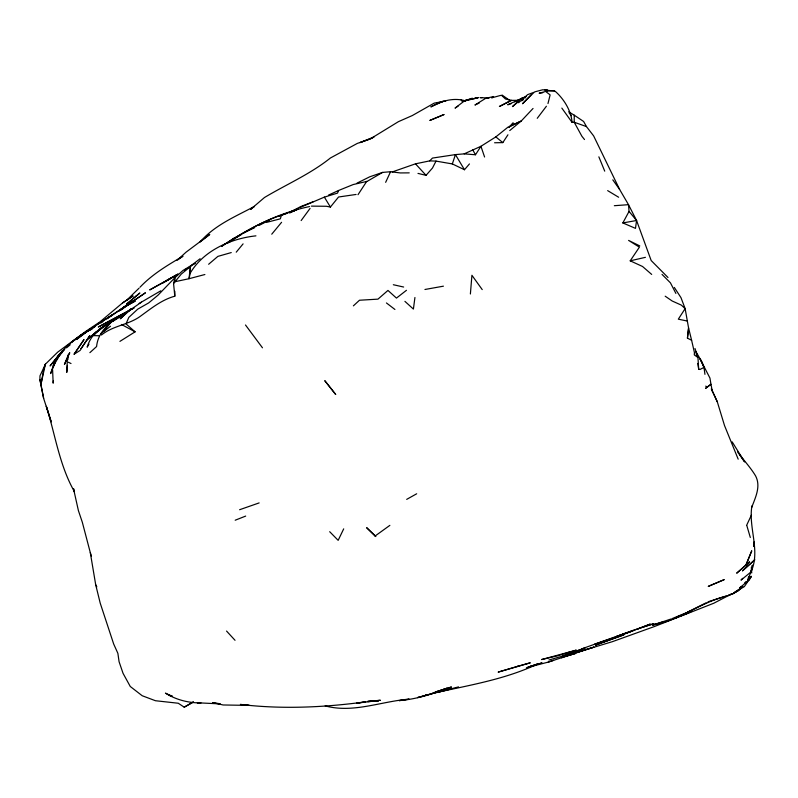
<?xml version="1.0" encoding="UTF-8"?>
<svg xmlns="http://www.w3.org/2000/svg" width="798" height="798" viewBox="0 0 798 798"><rect width="100%" height="100%" fill="white"/><g stroke="black" fill="none" stroke-linecap="round" stroke-linejoin="round"><path stroke-width="1.2" d="M101.426 335.02C113.476 325.255 129.376 324.926 141.475 315.449C151.849 307.928 162.213 299.609 174.802 296.198L174.822 291.28M174.862 280.208L174.872 277.744L183.021 270.422L193.036 264.427L181.246 274.103L173.575 283.549L174.802 296.198M568.655 111.81L574.251 115.191L574.221 122.254L581.892 136.258L584.495 139.53M174.772 281.764L189.036 278.711L190.263 273.076L190.393 266.123L200.138 258.722M193.475 702.09L184.208 707.178L178.263 703.238L155.44 700.724L142.184 695.726L130.264 686.48L123.052 673.332L119.082 661.722L117.875 653.333L113.675 644.006L100.209 603.128L95.7 584.764L90.294 552.595L82.324 522.261L78.403 510.6L73.486 488.595L74.493 491.807C59.401 465.314 55.321 435 46.324 406.292L51.222 421.893L43.641 398.392L39.9 379.489L39.98 375.848L45.406 364.177L57.665 352.177L85.556 331.519L100.089 321.784L122.593 302.891L132.957 296.098L122.593 302.891M67.371 359L66.773 372.387L67.381 365.404M742.629 578.341L741.003 580.136L751.008 571.927C760.743 550.73 748.185 527.967 751.925 505.912M53.336 380.746L53.157 383.18L52.608 369.983M470.391 293.993L471.917 275.28L482.221 289.604M67.89 359.579L68.289 354.92L69.775 352.716L64.439 364.477L68.289 354.92M190.393 266.123L189.036 278.711L204.887 274.522M696.534 355.3L695.996 351.808L701.961 362.013L703.996 367.409L699.996 369.454L698.689 369.235L697.961 357.524L694.29 354.911L694.45 352.696L691.607 340.267L687.437 338.162L688.574 327.968L685.133 308.627L680.973 297.644L674.31 287.43M687.437 338.162L688.574 327.968L691.607 340.267M414.93 297.504L413.404 309.075L404.925 301.365M614.33 205.704L628.505 204.677L636.565 220.497L635.497 228.368L622.849 222.941L629.043 211.41L628.505 204.677L619.617 189.445L593.642 135.909L586.46 126.573L583.617 121.486L574.251 115.191M749.611 578.061L751.307 576.385L749.472 579.587L747.925 580.126L748.584 576.455M173.575 283.549L174.872 277.744L158.034 295.16L148.657 302.921L137.735 309.145L128.827 317.375L126.004 323.878L135.101 331.838L119.919 341.374M547.977 103.541L550.131 94.882L546.391 92.049L547.039 91.092L553.692 90.583L554.849 91.162L542.8 89.755L534.85 91.83M112.757 321.375L123.351 314.821C110.643 320.876 97.945 331.609 96.588 346.541L89.885 352.656M281.574 214.842L280.337 218.832L266.682 222.353M752.414 567.528L751.008 571.927L752.374 565.134L752.414 567.528L747.925 580.126M469.453 163.929L464.476 169.735L452.336 163.929L455.429 154.603L464.197 153.864L475.478 154.772L480.935 146.303L495.817 136.907L507.927 127.181L521.293 120.957L533.044 108.458M54.773 361.314L50.623 373.574L54.892 363.309M409.234 172.867L400.297 172.937L390.551 171.73L382.571 172.408L367.21 181.336L353.245 184.538L338.542 190.493L337.534 193.116L324.367 197.126L300.038 207.47M751.636 507.618C755.377 497.543 761.122 486.471 755.586 475.887C750.968 468.177 744.903 461.563 739.487 454.441M56.309 359.888L57.725 356.467L64.678 349.434M385.653 182.333L390.551 171.73M746.788 524.974L751.387 515.139M99.391 335.739L92.688 335.589L106.124 324.746C97.166 329.714 90.054 337.115 87.172 347.17L88.967 344.128M343.699 528.855L338.162 540.346L329.684 531.697M452.336 163.929L436.027 161.106L432.496 168.009L426.052 175.341L417.982 173.395M58.613 357.035L53.207 366.172C60.578 347.32 78.523 336.247 95.201 326.482M59.81 355.01L62.214 350.95L55.012 360.866L59.7 355.31M94.972 333.973L96.169 331.938L86.952 339.848L80.708 349.265L89.815 335.599L86.952 339.848L99.86 329.055L109.865 322.232M57.576 357.883L55.172 360.586L57.725 356.467L62.045 352.217M358.003 194.712L366.721 181.385M494.58 142.772L502.82 142.613L507.937 134.792M74.134 354.172L83.92 339.719L74.134 354.172L80.309 350.322M190.263 273.076C203.57 250.562 230.702 238.582 255.939 235.849M651.687 274.422L642.55 266.492L630.211 260.826L639.398 247.161L628.595 240.407L639.797 245.924M751.307 576.385L744.384 586.58L733.651 592.994L738.739 589.453M575.937 652.704L612.405 641.662L654.27 626.59L713.821 603.218L731.676 593.902L727.906 595.637L732.614 593.902L738.379 590.59L739.547 588.904M301.155 220.557L310.063 208.418M537.244 118.303L546.421 106.224M103.73 331.25L111.421 321.634L101.935 327.689L92.688 335.589M311.42 206.123L326.442 206.273L330.402 207.051L338.551 197.006L356.088 194.453M236.238 252.168L243.091 243.869M271.749 234.193L281.584 222.303M738.18 459.169L724.514 425.543L717.292 401.793L712.255 390.92L710.958 384.267L705.711 388.237L710.958 384.267L709.951 378.102L699.976 358.681L703.996 367.409L704.943 374.342M55.172 360.586L62.094 352.447M509.104 127.461L513.204 122.902L509.762 126.583L521.293 120.957L509.723 130.583M530.84 94.952L522.51 103.75L534.171 92.249L527.638 94.633L518.61 102.752M392.347 171.909L415.479 163.829L429.703 160.877L432.476 158.074L455.429 154.603L464.476 169.735M741.152 586.44L739.467 588.116L749.472 579.587M744.544 583.089L746.23 581.413M126.882 300.048L139.022 288.198M62.204 352.267L57.725 356.467L50.084 365.943L60.967 352.586L63.68 350.302M353.384 305.853L359.479 300.238L377.963 299.14L387.968 290.432L396.456 298.093L406.461 290.302M139.999 287.23C152.328 274.223 167.66 265.116 182.981 256.178L178.074 259.619M177.096 260.308L186.074 252.158L209.754 234.432L200.128 241.944C214.742 225.056 235.28 216.647 254.462 206.403L250.502 209.465L264.467 197.515C286.462 184.368 310.252 174.134 330.432 157.984L357.305 143.421L369.454 139.211L360.965 142.253M738.379 590.59L742.818 586.62M208.627 264.268L217.884 256.387L231.25 252.577M66.533 347.868L70.244 344.726M518.75 101.356L512.456 106.603L521.353 98.373L526.341 96.408M119.311 310.791L132.129 300.956L119.102 310.741L145.436 292.776L107.042 318.781M94.174 327.12L80.857 335.32L85.127 332.467L71.012 342.621L80.857 335.32L91.261 328.577L76.738 339.29L86.912 331.36L112.049 315.07L97.186 324.487M100.827 333.694L110.513 326.242M389.863 525.363L375.13 535.987L366.651 527.678L375.828 536.555L375.13 535.987M121.077 310.023L130.972 302.592L107.67 317.823M121.436 316.038L141.446 302.173M100.149 328.786L121.027 315.37L110.383 321.883M80.857 335.32L86.912 331.36M234.821 237.704L221.505 246.412C239.869 234.223 259.19 222.931 280.018 215.57M458.152 106.094L455.05 108.109L464.745 100.658L478.521 97.546L473.922 98.583M521.583 100.817L523.568 99.531M228.487 242.752L243.081 233.235L254.771 227.6M100.837 322.931L102.812 321.674M171.899 277.814L149.705 289.913L178.134 274.023L163.131 282.891M184.478 270.213L186.463 268.966M188.458 267.709L190.443 266.462M193.425 264.587L195.41 263.34M160.797 290.801L139.141 303.449M259.061 225.415L269.365 220.128M86.314 331.719L92.698 327.958M184.208 707.178L193.216 701.881M732.614 593.902L737.911 590.859M293.524 211.041L296.507 209.355L290.153 212.707M406.681 499.378L416.686 493.772M167.101 280.138L177.016 274.622M89.196 330.611L92.408 328.816M243.25 233.235C263.789 220.837 285.993 211.49 309.524 206.562M510.6 100.538L499.398 106.493L511.688 100.368L518.101 100.319M706.05 602.849L687.337 612.206M289.594 212.458L300.826 206.532L313.195 201.744M130.004 310.083L98.304 327.01L132.428 308.736M373.873 137.126L370.073 139.032L398.401 121.675L412.317 115.55L434.202 103.132L445.733 101.007M133.765 308.098L128.338 310.811L133.894 308.148M357.015 183.131L369.783 176.787L382.571 172.408M514.78 101.815L523.259 97.615L525.673 97.785M464.197 153.864L480.935 146.303L484.586 157.007M662.579 622.001L652.455 625.133C679.238 620.535 700.614 602.4 726.629 595.986L708.085 601.762M479.259 103.032L474.93 105.017L485.503 98.443L493.593 96.508L491.648 97.875L500.326 95.491L502.481 95.351L509.174 99.999M328.527 195.091L338.542 190.493M675.627 617.891L690.958 610.969L675.627 617.891L682.789 614.749M259.151 502.91L239.619 509.723M289.574 212.857L298.302 208.996M298.143 208.478L288.497 212.727L295.908 210.123M682.34 615.298L690.908 611.747L679.397 616.545M685.213 613.203L672.046 618.64M617.931 636.006L615.497 636.994L625.512 633.143M359.908 142.643L373.683 137.106M245.684 516.087L235.191 520.216M603.747 641.971L623.906 634.829L595.478 645.203L611.009 639.108M638.011 628.894L650.34 624.056L620.345 635.537L594.62 644.136M625.822 632.974L629.203 631.677M526.451 667.726L548.206 662.121L593.931 647.098L575.927 652.674M527.648 667.308L538.49 663.597C506.301 679.018 471.349 684.814 436.905 692.465L450.561 688.943L431 693.711M625.203 633.253L582.061 648.744M279.34 216.059L287.35 213.146L281.076 215.211M562.321 656.195L585.094 647.926L562.321 656.195L548.964 660.016M561.573 657.801L565.513 656.445M434.94 692.075L451.478 686.988L436.087 691.956L446.86 688.215L445.892 688.554C430.96 694.729 415.289 699.277 399.13 700.624L409.145 699.148C381.175 701.302 353.235 713.502 325.175 705.891M654.909 624.355L670.928 619.039M630.33 631.248L654.011 623.627L643.238 626.979M511.219 103.63L507.718 104.777L519.548 99.451L521.992 99.022M548.206 662.121L553.583 660.365M518.351 666.15L498.142 672.115L530.301 662.799L516.875 666.539M567.727 652.744L576.286 650.121L541.593 659.557L557.652 655.796L570.799 651.776M436.895 103.221L443.379 101.196L430.84 106.892C441.374 100.937 453.823 97.186 465.763 100.987M434.541 693.103L458.531 686.888M566.5 656.106L575.448 653.472L566.55 656.016M425.314 695.168L427.309 694.609M547.039 91.092L539.139 93.216L542.76 92.738M477.194 97.964L470.052 99.6L472.356 98.244L464.745 100.658L471.628 99.102M630.211 260.826L645.412 257.335M622.849 222.941L636.565 220.497L651.188 260.547L667.986 277.495M424.945 289.484L443.429 286.173M470.401 99.171L462.401 101.635L461.054 99.87M367.579 701.452L380.357 700.255L356.796 703.148L365.664 701.841C324.317 707.447 281.923 709.432 240.398 704.425L249.325 705.392L223.111 704.973L212.657 702.619L219.939 703.726M502.481 95.351L501.663 95.411L505.413 98.982L511.688 100.368M561.842 108.099L572.076 122.373L574.221 122.254L586.46 126.573M373.723 701.302L367.718 701.542L378.312 701.103L367.988 701.422M489.024 98.104L480.067 97.595L481.822 97.665M544.835 89.935L547.428 89.915M219.979 703.876L197.315 702.779L200.976 702.968C188.498 702.948 176.049 699.856 165.455 693.143L171.57 696.115L168.807 695.168L172.178 695.846M429.703 160.877L436.027 161.106M687.397 321.065L678.32 319.17L685.133 308.627L681.362 305.135L672.205 301.016L665.193 296.198M393.324 284.726L403.648 287.031M68.309 362.232L71.012 363.529M705.681 386.132L706.938 386.801M121.446 324.447L135.101 331.838M607.657 190.622L618.64 197.246M386.441 302.951L394.92 309.464M495.817 136.907L502.82 142.613M555.328 91.391C564.026 99.152 571.159 110.693 572.076 122.373M662.031 274.392L670.44 282.851L675.886 293.415M415.479 163.829L426.052 175.341M226.552 631.058L235.031 640.295M569.233 113.017L571.488 115.68M629.043 211.41L636.565 220.497M262.472 347.808L245.495 324.995M612.794 179.849L619.617 189.445M737.601 451.937L744.624 461.922L732.175 441.873M324.367 197.126L330.402 207.051M472.655 149.665L475.478 154.772M95.7 584.764L96.827 586.859M717.292 401.793L711.327 388.776L712.255 390.92M598.859 156.837L604.724 171.151M694.988 348.517L697.961 357.524M90.294 552.595L91.421 556.136M746.808 525.513L750.31 537.483M39.9 379.489L43.641 398.392M697.791 363.429L698.689 369.235M751.317 567.408L751.726 572.944M754.07 542.141L754.07 546.52L754.07 542.151M43.651 369.524L41.047 383.998L45.406 364.177L43.651 369.524M751.696 550.949L745.861 565.253L736.674 573.203L749.551 561.812L745.861 565.253L751.696 550.949M754.718 559.847L742.539 570.789L754.718 559.847M129.166 310.621L120.219 318.801L131.441 308.607L129.166 310.621M135.969 296.218L126.663 304.048L139.879 292.996L135.969 296.218M241.475 234.333L231.52 239.849L241.525 234.303M133.346 302.073L125.226 306.572L135.231 301.046L133.346 302.073M724.065 579.697L708.355 586.34L724.065 579.697M443.917 114.583L430.012 120.368L443.917 114.583M632.824 630.849L617.054 636.385L632.824 630.849M528.695 666.929L541.872 662.939L528.695 666.929M433.434 693.253L417.603 697.562L433.434 693.253M335.649 394.402L324.906 380.826L335.649 394.402"/></g></svg>
